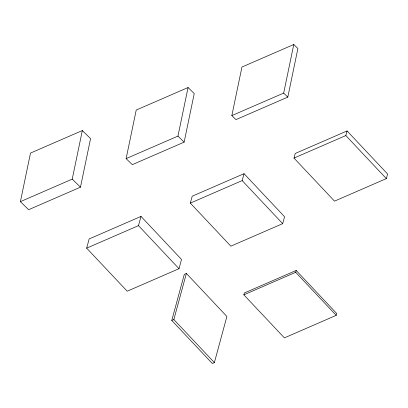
<?xml version="1.0" encoding="UTF-8"?>
<svg xmlns="http://www.w3.org/2000/svg" width="408" height="408" viewBox="0 0 408 408"><rect width="100%" height="100%" fill="white"/><g stroke="black" fill="none" stroke-linecap="round" stroke-linejoin="round"><path stroke-width="0.61" d="M20.4 201.644L30.498 153.076L82.329 130.56L90.571 138.608L80.473 187.175L28.636 209.697L20.4 201.644L72.231 179.127L82.329 130.56M126.123 158.62L136.221 110.053L188.057 87.536L194.234 93.57L184.136 142.142L132.304 164.659L126.123 158.62L177.954 136.104L188.057 87.536M231.846 115.597L241.949 67.029L293.78 44.508L297.901 48.532L287.798 97.104L235.967 119.621L231.846 115.597L283.682 93.08L293.78 44.508M86.664 248.151L89.168 238.935L141 216.413L181.524 259.468L179.02 268.688L127.189 291.205L86.664 248.151L138.496 225.634L141 216.413M190.327 203.118L192.209 196.202L244.04 173.686L284.56 216.735L282.683 223.65L230.851 246.167L190.327 203.118L242.163 180.596L244.04 173.686M171.778 320.438L184.304 274.339L186.374 273.442L226.899 316.491L214.373 362.59L212.298 363.492L171.778 320.438L173.849 319.541L186.374 273.442M243.851 294.821L244.351 292.98L296.183 270.458L336.707 313.512L336.207 315.353L284.376 337.875L243.851 294.821L295.683 272.304L296.183 270.458M293.995 158.08L295.244 153.469L347.075 130.953L387.6 174.002L386.345 178.612L334.514 201.134L293.995 158.08L345.826 135.563L347.075 130.953M283.682 93.08L287.798 97.104M177.954 136.104L184.136 142.142M72.231 179.127L80.473 187.175M345.826 135.563L386.345 178.612M242.163 180.596L282.683 223.65M295.683 272.304L336.207 315.353M138.496 225.634L179.02 268.688M173.849 319.541L214.373 362.59"/></g></svg>
